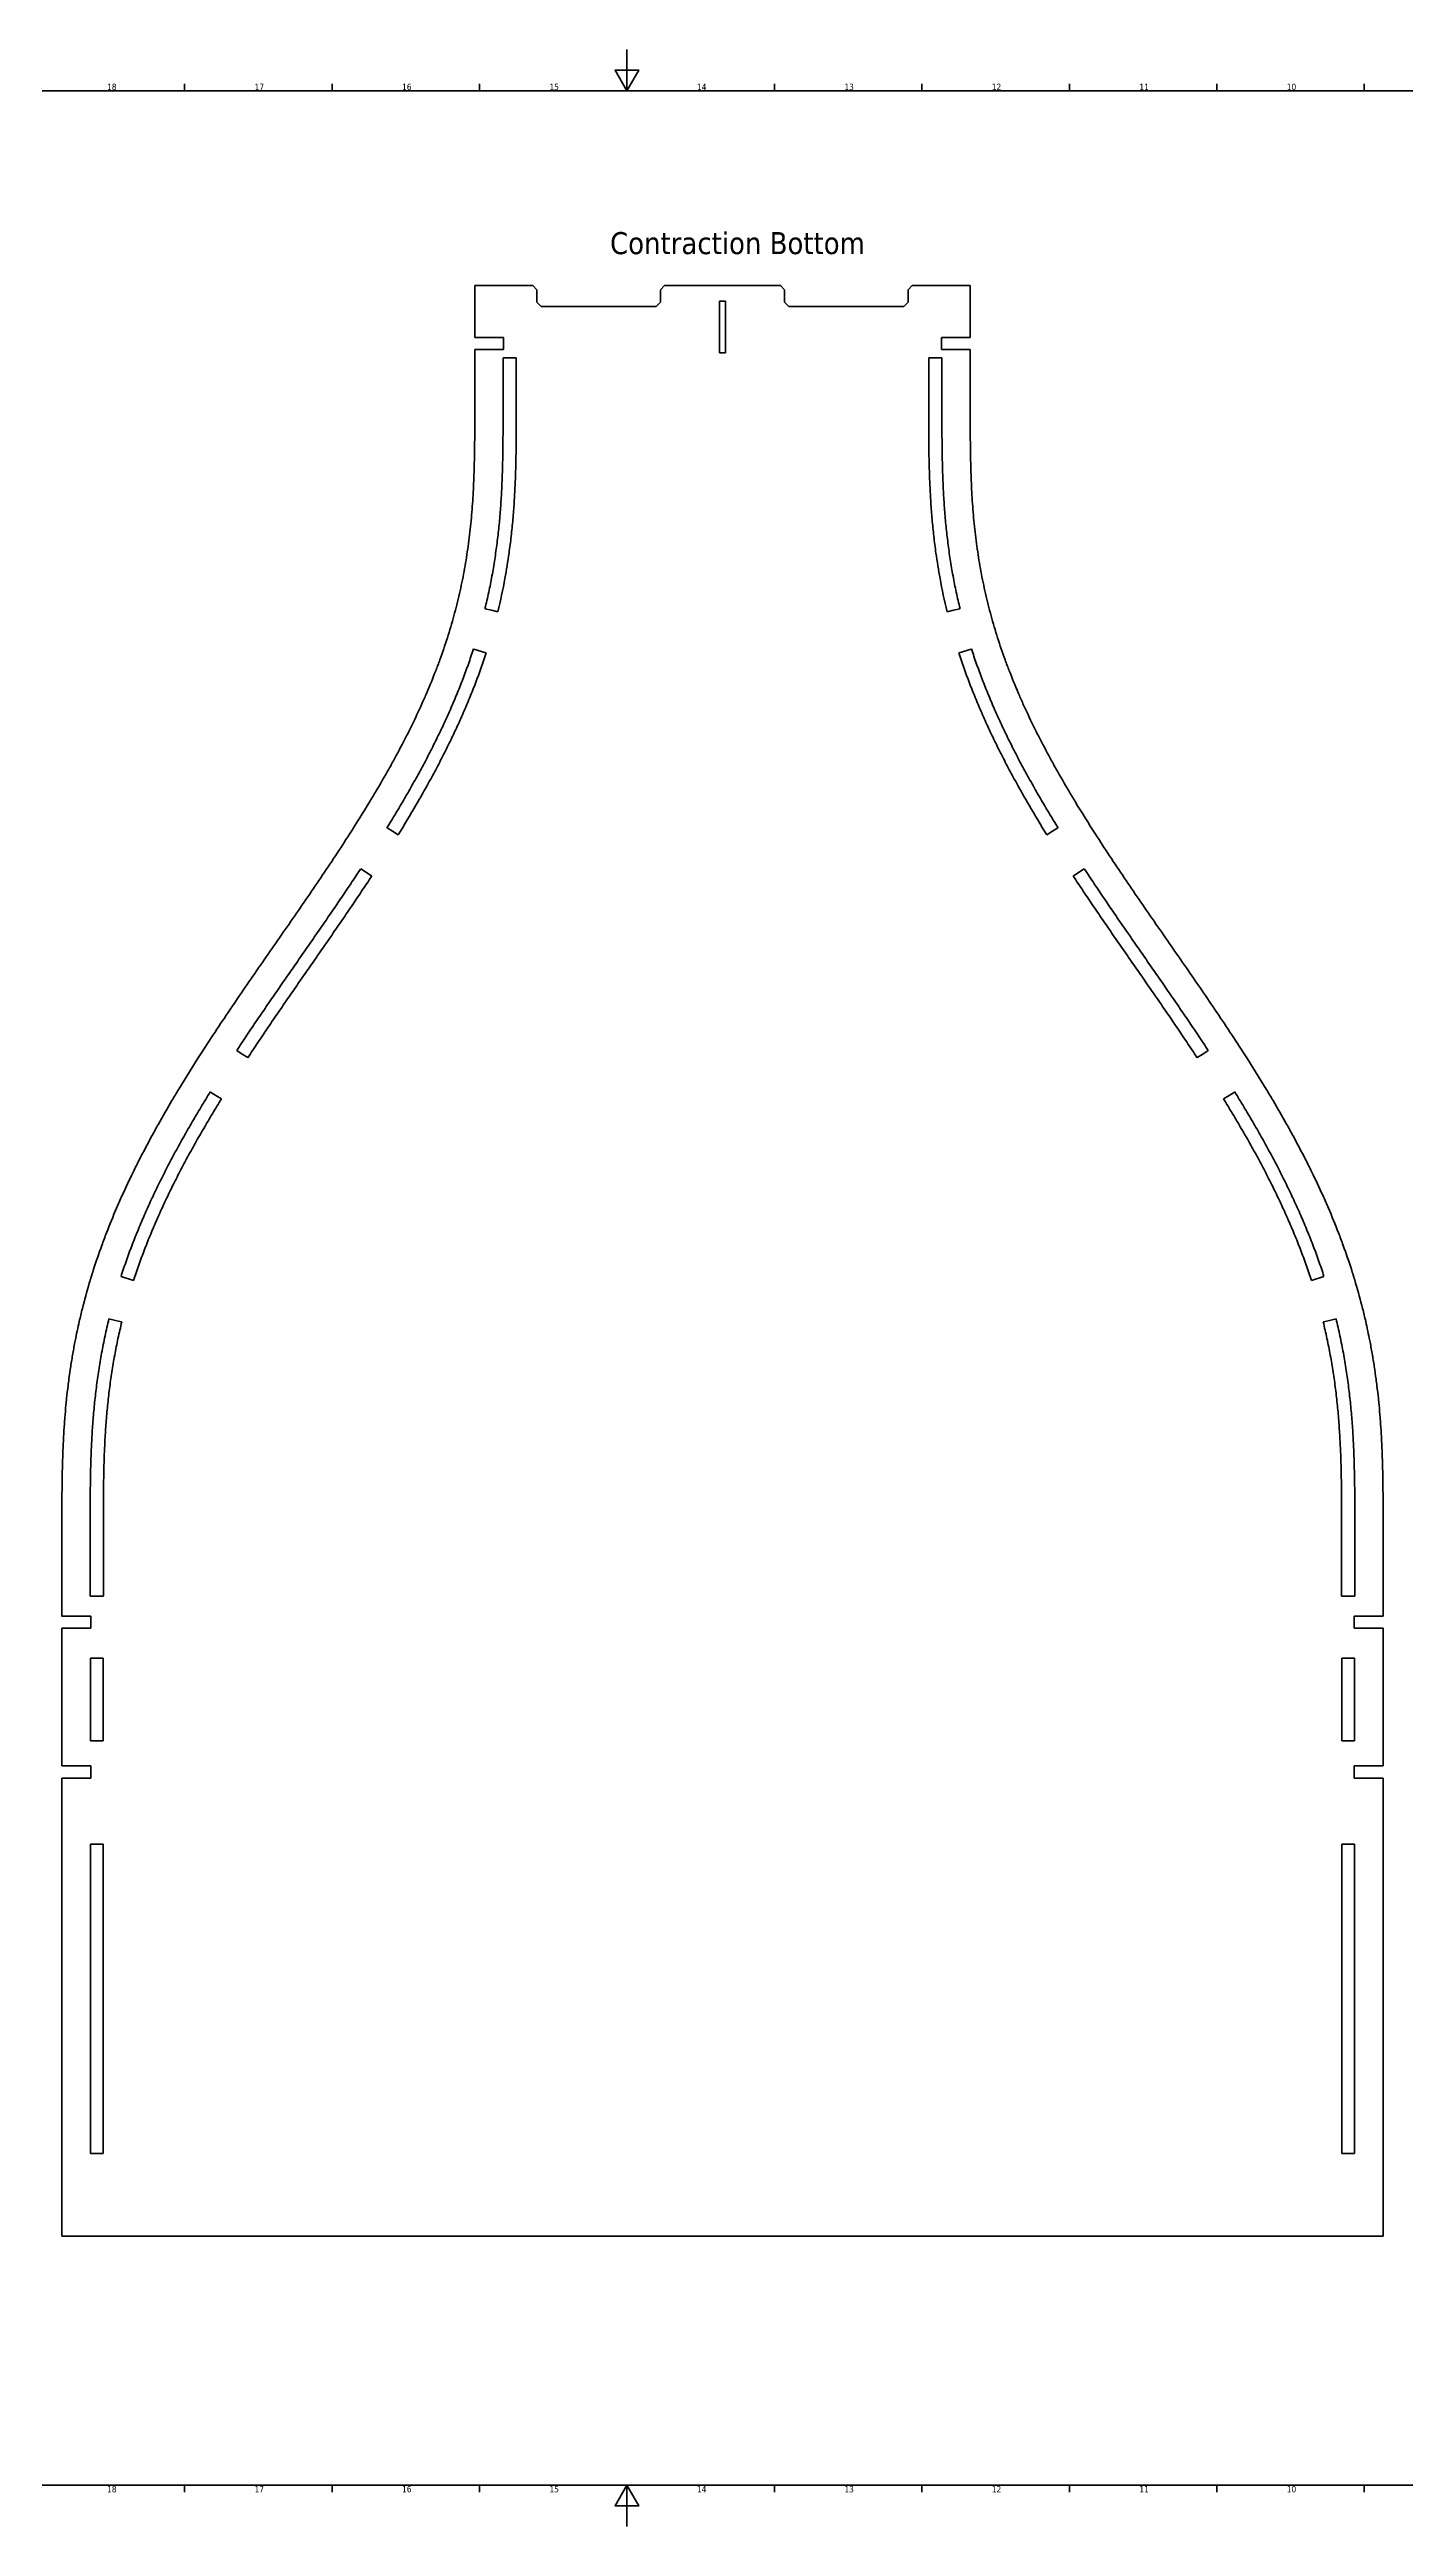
# Model space of a CAD drawing. Header units: inches. Extents: x 0 to 78.7, y 0 to 47.2.
# Drawn here: x 28.36 to 54.22, y 0 to 47.24 of the extents above; entities that cross this region are included whole.
import ezdxf

# ---------------------------------------------------------------- set-up
doc = ezdxf.new("R2010")
doc.units = ezdxf.units.IN
doc.header["$MEASUREMENT"] = 0
for name, color, linetype, lineweight in [('Border (ANSI)', 7, 'Continuous', 70), ('Symbol (ANSI)', 7, 'Continuous', 25), ('Visible (ANSI)', 7, 'Continuous', 50)]:
    doc.layers.add(name, color=color, linetype=linetype, lineweight=lineweight)
doc.styles.add('Note Text (ANSI)', font='tahoma.ttf')

# ---------------------------------------------------------------- blocks, each defined once
blk = doc.blocks.new('Borders Default Border')
at = {"layer": 'Border (ANSI)'}
for p, q in [((30.934, 46.457), (30.934, 46.592)), ((33.746, 46.457), (33.746, 46.592)), ((36.558, 46.457), (36.558, 46.592)), ((42.182, 46.457), (42.182, 46.592)), ((44.994, 46.457), (44.994, 46.592)), ((47.807, 46.457), (47.807, 46.592)), ((50.619, 46.457), (50.619, 46.592)), ((53.431, 46.457), (53.431, 46.592)), ((30.934, 0.787), (30.934, 0.652)), ((33.746, 0.787), (33.746, 0.652)), ((36.558, 0.787), (36.558, 0.652)), ((42.182, 0.787), (42.182, 0.652)), ((44.994, 0.787), (44.994, 0.652)), ((47.807, 0.787), (47.807, 0.652)), ((50.619, 0.787), (50.619, 0.652)), ((53.431, 0.787), (53.431, 0.652))]:
    blk.add_line(p, q, dxfattribs=at)
at = {"layer": 'Border (ANSI)', "flags": 128}
for points in [[(39.37, 47.244), (39.37, 46.457), (39.143, 46.85), (39.597, 46.85), (39.37, 46.457)], [(0.787, 0.787), (0.787, 46.457), (77.953, 46.457), (77.953, 0.787), (0.787, 0.787)], [(39.37, 0), (39.37, 0.787), (39.143, 0.394), (39.597, 0.394), (39.37, 0.787)]]:
    blk.add_lwpolyline(points, dxfattribs=at)
at = {"layer": 'Border (ANSI)', "char_height": 0.12, "attachment_point": 7, "style": 'Note Text (ANSI)'}
for s, insert in [('18', (29.455, 46.47)), ('17', (32.268, 46.472)), ('16', (35.08, 46.47)), ('15', (37.892, 46.47)), ('14', (40.704, 46.472)), ('13', (43.516, 46.47)), ('12', (46.328, 46.472)), ('11', (49.141, 46.472)), ('10', (51.953, 46.47)), ('18', (29.455, 0.649)), ('17', (32.268, 0.652)), ('16', (35.08, 0.649)), ('15', (37.892, 0.649)), ('14', (40.704, 0.652)), ('13', (43.516, 0.649)), ('12', (46.328, 0.652)), ('11', (49.141, 0.652)), ('10', (51.953, 0.649))]:
    blk.add_mtext(s, dxfattribs=dict(at, insert=insert))

msp = doc.modelspace()

# ---------------------------------------------------------------- linework, layer by layer
at = {"layer": 'Visible (ANSI)'}
for p, q in [((36.467, 42.742), (37.573, 42.742)), ((36.467, 42.742), (36.467, 41.754)), ((37.573, 42.742), (37.652, 42.663)), ((37.652, 42.423), (37.652, 42.663)), ((40.006, 42.663), (40.085, 42.742)), ((40.006, 42.663), (40.006, 42.423)), ((40.085, 42.742), (42.298, 42.742)), ((42.298, 42.742), (42.376, 42.663)), ((42.376, 42.423), (42.376, 42.663)), ((44.731, 42.663), (44.81, 42.742)), ((44.731, 42.663), (44.731, 42.423)), ((44.81, 42.742), (45.916, 42.742)), ((45.916, 42.742), (45.916, 41.754)), ((37.652, 42.423), (37.731, 42.344)), ((39.928, 42.344), (37.731, 42.344)), ((39.928, 42.344), (40.006, 42.423)), ((41.136, 42.447), (41.247, 42.447)), ((41.136, 41.462), (41.136, 42.447)), ((41.247, 42.447), (41.247, 41.462)), ((42.376, 42.423), (42.455, 42.344)), ((44.652, 42.344), (42.455, 42.344)), ((44.652, 42.344), (44.731, 42.423)), ((36.467, 41.754), (37.018, 41.754)), ((37.018, 41.754), (37.018, 41.521)), ((45.365, 41.521), (45.365, 41.754)), ((45.365, 41.754), (45.916, 41.754)), ((37.018, 41.521), (36.467, 41.521)), ((36.467, 41.521), (36.467, 40.376)), ((37.006, 40.376), (37.006, 41.364)), ((37.006, 41.364), (37.01, 41.364)), ((37.01, 41.364), (37.254, 41.364)), ((37.254, 41.364), (37.258, 41.364)), ((37.258, 41.364), (37.258, 40.376)), ((41.247, 41.462), (41.136, 41.462)), ((45.124, 40.376), (45.124, 41.364)), ((45.124, 41.364), (45.128, 41.364)), ((45.373, 41.364), (45.128, 41.364)), ((45.916, 41.521), (45.365, 41.521)), ((45.373, 41.364), (45.376, 41.364)), ((45.376, 41.364), (45.376, 40.376)), ((45.916, 41.521), (45.916, 40.376)), ((36.665, 36.579), (36.662, 36.58)), ((36.785, 36.55), (36.665, 36.579)), ((36.665, 36.579), (36.665, 36.579)), ((36.906, 36.52), (36.785, 36.55)), ((45.597, 36.55), (45.476, 36.52)), ((45.597, 36.55), (45.717, 36.579)), ((45.721, 36.58), (45.717, 36.579)), ((45.717, 36.579), (45.717, 36.579)), ((36.443, 35.811), (36.447, 35.81)), ((36.447, 35.81), (36.447, 35.81)), ((36.447, 35.81), (36.679, 35.734)), ((36.679, 35.734), (36.679, 35.734)), ((36.679, 35.734), (36.682, 35.733)), ((45.701, 35.733), (45.704, 35.734)), ((45.936, 35.81), (45.704, 35.734)), ((45.704, 35.734), (45.704, 35.734)), ((45.936, 35.81), (45.94, 35.811)), ((45.936, 35.81), (45.936, 35.81)), ((34.795, 32.398), (34.792, 32.4)), ((34.899, 32.333), (34.795, 32.398)), ((34.795, 32.398), (34.795, 32.398)), ((35.006, 32.267), (34.899, 32.333)), ((47.484, 32.333), (47.377, 32.267)), ((47.484, 32.333), (47.588, 32.398)), ((47.591, 32.4), (47.588, 32.398)), ((47.588, 32.398), (47.588, 32.398)), ((34.292, 31.619), (34.295, 31.616)), ((34.295, 31.616), (34.295, 31.616)), ((34.295, 31.616), (34.499, 31.482)), ((34.499, 31.482), (34.499, 31.482)), ((34.499, 31.482), (34.503, 31.48)), ((47.88, 31.48), (47.884, 31.482)), ((48.087, 31.616), (47.884, 31.482)), ((47.884, 31.482), (47.884, 31.482)), ((48.087, 31.616), (48.091, 31.619)), ((48.087, 31.616), (48.087, 31.616)), ((32.034, 28.085), (31.929, 28.155)), ((32.136, 28.017), (32.034, 28.085)), ((32.136, 28.017), (32.136, 28.017)), ((32.139, 28.015), (32.136, 28.017)), ((50.247, 28.017), (50.244, 28.015)), ((50.247, 28.017), (50.349, 28.085)), ((50.247, 28.017), (50.247, 28.017)), ((50.454, 28.155), (50.349, 28.085)), ((31.422, 27.362), (31.425, 27.36)), ((31.425, 27.36), (31.425, 27.36)), ((31.425, 27.36), (31.528, 27.295)), ((31.528, 27.295), (31.635, 27.228)), ((50.747, 27.228), (50.855, 27.295)), ((50.957, 27.36), (50.855, 27.295)), ((50.957, 27.36), (50.961, 27.362)), ((50.957, 27.36), (50.957, 27.36)), ((29.724, 23.841), (29.72, 23.843)), ((29.956, 23.765), (29.724, 23.841)), ((29.724, 23.841), (29.724, 23.841)), ((29.956, 23.765), (29.956, 23.765)), ((29.96, 23.764), (29.956, 23.765)), ((52.427, 23.765), (52.423, 23.764)), ((52.427, 23.765), (52.659, 23.841)), ((52.427, 23.765), (52.427, 23.765)), ((52.662, 23.843), (52.659, 23.841)), ((52.659, 23.841), (52.659, 23.841)), ((29.49, 23.032), (29.612, 23.005)), ((29.612, 23.005), (29.732, 22.978)), ((29.732, 22.978), (29.736, 22.977)), ((52.647, 22.977), (52.651, 22.978)), ((52.771, 23.005), (52.651, 22.978)), ((52.771, 23.005), (52.893, 23.032)), ((28.593, 19.123), (28.593, 17.364)), ((29.132, 17.742), (29.132, 19.123)), ((29.384, 19.12), (29.384, 17.742)), ((52.998, 17.742), (52.998, 19.12)), ((53.25, 19.123), (53.25, 17.742)), ((53.79, 19.123), (53.79, 17.364)), ((29.384, 17.742), (29.132, 17.742)), ((53.002, 17.742), (52.998, 17.742)), ((53.002, 17.742), (53.247, 17.742)), ((53.25, 17.742), (53.247, 17.742)), ((28.593, 17.364), (29.144, 17.364)), ((29.144, 17.132), (28.593, 17.132)), ((28.593, 17.132), (28.593, 16.758)), ((29.144, 17.364), (29.144, 17.132)), ((53.239, 17.132), (53.239, 17.364)), ((53.239, 17.364), (53.79, 17.364)), ((53.79, 17.132), (53.239, 17.132)), ((53.79, 17.132), (53.79, 16.758)), ((28.593, 16.758), (28.593, 14.506)), ((29.136, 14.986), (29.136, 16.561)), ((29.136, 16.561), (29.38, 16.561)), ((29.38, 16.561), (29.38, 14.986)), ((53.002, 16.561), (53.002, 14.986)), ((53.247, 16.561), (53.002, 16.561)), ((53.247, 14.986), (53.247, 16.561)), ((53.79, 16.758), (53.79, 14.506)), ((29.38, 14.986), (29.136, 14.986)), ((53.002, 14.986), (53.247, 14.986)), ((28.593, 14.506), (29.144, 14.506)), ((29.144, 14.273), (28.593, 14.273)), ((28.593, 14.273), (28.593, 5.537)), ((29.144, 14.506), (29.144, 14.273)), ((53.239, 14.273), (53.239, 14.506)), ((53.239, 14.506), (53.79, 14.506)), ((53.79, 14.273), (53.239, 14.273)), ((53.79, 5.537), (53.79, 14.273)), ((29.136, 13.017), (29.38, 13.017)), ((29.136, 7.112), (29.136, 13.017)), ((29.38, 13.017), (29.38, 7.112)), ((53.002, 13.017), (53.247, 13.017)), ((53.002, 7.112), (53.002, 13.017)), ((53.247, 13.017), (53.247, 7.112)), ((29.38, 7.112), (29.136, 7.112)), ((53.247, 7.112), (53.002, 7.112)), ((28.593, 5.537), (53.79, 5.537))]:
    msp.add_line(p, q, dxfattribs=at)
for points, knots in [([(36.467, 40.376), (36.467, 40.222), (36.467, 39.917), (36.463, 39.541), (36.454, 39.17), (36.442, 38.875), (36.42, 38.51), (36.395, 38.221), (36.354, 37.861), (36.313, 37.575), (36.251, 37.22), (36.193, 36.936), (36.108, 36.584), (36.031, 36.303), (35.923, 35.952), (35.828, 35.673), (35.697, 35.324), (35.583, 35.045), (35.43, 34.698), (35.3, 34.42), (35.127, 34.074), (34.981, 33.797), (34.79, 33.451), (34.63, 33.175), (34.382, 32.761), (34.124, 32.347), (33.719, 31.725), (33.344, 31.172), (32.865, 30.478), (32.476, 29.92), (31.991, 29.217), (31.606, 28.648), (31.184, 28.001), (30.911, 27.564), (30.646, 27.122), (30.475, 26.825), (30.268, 26.45), (30.108, 26.147), (29.917, 25.765), (29.772, 25.457), (29.601, 25.067), (29.472, 24.753), (29.324, 24.356), (29.214, 24.037), (29.09, 23.634), (29.002, 23.31), (28.914, 22.944), (28.862, 22.699), (28.815, 22.454), (28.787, 22.29), (28.755, 22.086), (28.731, 21.922), (28.705, 21.718), (28.687, 21.555), (28.666, 21.351), (28.652, 21.188), (28.637, 20.986), (28.627, 20.824), (28.615, 20.582), (28.606, 20.341), (28.597, 19.983), (28.593, 19.588), (28.593, 19.277), (28.593, 19.123)], [0.0001482, 0.0001482, 0.0001482, 0.0001482, 0.0209754, 0.0418025, 0.0522161, 0.0730433, 0.0834569, 0.104284, 0.1146976, 0.1355248, 0.1459383, 0.1667655, 0.1771791, 0.1980062, 0.2084198, 0.229247, 0.2396605, 0.2604877, 0.2709013, 0.2917284, 0.302142, 0.3229692, 0.3333827, 0.3542099, 0.3646235, 0.3958642, 0.4166914, 0.4583457, 0.4791728, 0.5208272, 0.5416543, 0.5833086, 0.6041358, 0.6353765, 0.6457901, 0.6666173, 0.6770308, 0.697858, 0.7082716, 0.7290987, 0.7395123, 0.7603395, 0.770753, 0.7915802, 0.8019938, 0.8228209, 0.8332345, 0.8488549, 0.8540617, 0.8644752, 0.869682, 0.8800956, 0.8853024, 0.895716, 0.9009228, 0.9113364, 0.9165431, 0.9269567, 0.9321635, 0.9477839, 0.9581975, 0.9790246, 0.9998518, 0.9998518, 0.9998518, 0.9998518]), ([(36.662, 36.58), (36.687, 36.683), (36.735, 36.891), (36.786, 37.151), (36.832, 37.412), (36.864, 37.621), (36.899, 37.883), (36.923, 38.093), (36.948, 38.356), (36.964, 38.567), (36.979, 38.831), (36.989, 39.043), (36.997, 39.308), (37.002, 39.521), (37.005, 39.787), (37.006, 40.054), (37.006, 40.269), (37.006, 40.376)], [-0.9998518, -0.9998518, -0.9998518, -0.9998518, -0.9853205, -0.9707892, -0.9635235, -0.9489922, -0.9417266, -0.9271953, -0.9199296, -0.9053983, -0.8981326, -0.8836013, -0.8763357, -0.8618044, -0.8545387, -0.8400074, -0.8254761, -0.8254761, -0.8254761, -0.8254761]), ([(37.258, 40.376), (37.258, 40.269), (37.258, 40.054), (37.257, 39.785), (37.254, 39.517), (37.249, 39.302), (37.241, 39.033), (37.231, 38.818), (37.215, 38.55), (37.199, 38.335), (37.174, 38.067), (37.149, 37.853), (37.107, 37.532), (37.038, 37.104), (36.958, 36.732), (36.906, 36.52)], [-0.1744913, -0.1744913, -0.1744913, -0.1744913, -0.1599627, -0.1454341, -0.1381698, -0.1236412, -0.1163769, -0.1018483, -0.094584, -0.0800555, -0.0727912, -0.0582626, -0.0509983, -0.0292054, -0.0001482, -0.0001482, -0.0001482, -0.0001482]), ([(45.476, 36.52), (45.424, 36.732), (45.345, 37.104), (45.276, 37.532), (45.233, 37.853), (45.209, 38.067), (45.184, 38.335), (45.168, 38.55), (45.152, 38.818), (45.142, 39.033), (45.133, 39.302), (45.129, 39.517), (45.126, 39.785), (45.124, 40.054), (45.124, 40.269), (45.124, 40.376)], [0.0001482, 0.0001482, 0.0001482, 0.0001482, 0.0292054, 0.0509983, 0.0582626, 0.0727912, 0.0800555, 0.094584, 0.1018483, 0.1163769, 0.1236412, 0.1381698, 0.1454341, 0.1599627, 0.1744913, 0.1744913, 0.1744913, 0.1744913]), ([(45.376, 40.376), (45.376, 40.269), (45.376, 40.054), (45.378, 39.787), (45.381, 39.521), (45.385, 39.308), (45.394, 39.043), (45.403, 38.831), (45.419, 38.567), (45.435, 38.356), (45.46, 38.093), (45.484, 37.883), (45.518, 37.621), (45.551, 37.412), (45.597, 37.151), (45.648, 36.891), (45.696, 36.683), (45.721, 36.58)], [0.8254761, 0.8254761, 0.8254761, 0.8254761, 0.8400074, 0.8545387, 0.8618044, 0.8763357, 0.8836013, 0.8981326, 0.9053983, 0.9199296, 0.9271953, 0.9417266, 0.9489922, 0.9635235, 0.9707892, 0.9853205, 0.9998518, 0.9998518, 0.9998518, 0.9998518]), ([(45.916, 40.376), (45.916, 40.222), (45.916, 39.917), (45.92, 39.541), (45.929, 39.17), (45.941, 38.875), (45.963, 38.51), (45.988, 38.221), (46.029, 37.861), (46.07, 37.575), (46.132, 37.22), (46.19, 36.936), (46.275, 36.584), (46.352, 36.303), (46.459, 35.952), (46.555, 35.673), (46.686, 35.324), (46.8, 35.045), (46.952, 34.698), (47.083, 34.42), (47.256, 34.074), (47.402, 33.797), (47.593, 33.451), (47.752, 33.175), (48, 32.761), (48.259, 32.347), (48.664, 31.725), (49.039, 31.172), (49.518, 30.478), (49.906, 29.92), (50.392, 29.217), (50.777, 28.648), (51.199, 28.001), (51.472, 27.564), (51.737, 27.122), (51.908, 26.825), (52.115, 26.45), (52.275, 26.147), (52.466, 25.765), (52.611, 25.457), (52.782, 25.067), (52.91, 24.753), (53.059, 24.356), (53.169, 24.037), (53.292, 23.634), (53.381, 23.31), (53.469, 22.944), (53.521, 22.699), (53.567, 22.454), (53.596, 22.29), (53.628, 22.086), (53.651, 21.922), (53.678, 21.718), (53.696, 21.555), (53.717, 21.351), (53.731, 21.188), (53.746, 20.986), (53.756, 20.824), (53.768, 20.582), (53.777, 20.341), (53.786, 19.983), (53.79, 19.588), (53.79, 19.277), (53.79, 19.123)], [0.0001482, 0.0001482, 0.0001482, 0.0001482, 0.0209754, 0.0418025, 0.0522161, 0.0730433, 0.0834569, 0.104284, 0.1146976, 0.1355248, 0.1459383, 0.1667655, 0.1771791, 0.1980062, 0.2084198, 0.229247, 0.2396605, 0.2604877, 0.2709013, 0.2917284, 0.302142, 0.3229692, 0.3333827, 0.3542099, 0.3646235, 0.3958642, 0.4166914, 0.4583457, 0.4791728, 0.5208272, 0.5416543, 0.5833086, 0.6041358, 0.6353765, 0.6457901, 0.6666173, 0.6770308, 0.697858, 0.7082716, 0.7290987, 0.7395123, 0.7603395, 0.770753, 0.7915802, 0.8019938, 0.8228209, 0.8332345, 0.8488549, 0.8540617, 0.8644752, 0.869682, 0.8800956, 0.8853024, 0.895716, 0.9009228, 0.9113364, 0.9165431, 0.9269567, 0.9321635, 0.9477839, 0.9581975, 0.9790246, 0.9998518, 0.9998518, 0.9998518, 0.9998518]), ([(34.792, 32.4), (34.849, 32.492), (34.963, 32.678), (35.101, 32.911), (35.235, 33.145), (35.341, 33.332), (35.469, 33.567), (35.569, 33.755), (35.689, 33.992), (35.782, 34.181), (35.895, 34.418), (35.981, 34.609), (36.084, 34.848), (36.163, 35.039), (36.257, 35.28), (36.346, 35.521), (36.411, 35.714), (36.443, 35.811)], [-0.7893511, -0.7893511, -0.7893511, -0.7893511, -0.7756179, -0.7618847, -0.7550181, -0.7412849, -0.7344183, -0.7206851, -0.7138184, -0.7000852, -0.6932186, -0.6794854, -0.6726188, -0.6588856, -0.652019, -0.6382858, -0.6245526, -0.6245526, -0.6245526, -0.6245526]), ([(36.682, 35.733), (36.65, 35.634), (36.583, 35.436), (36.493, 35.19), (36.397, 34.945), (36.316, 34.75), (36.211, 34.506), (36.123, 34.312), (36.009, 34.071), (35.914, 33.879), (35.792, 33.639), (35.691, 33.448), (35.535, 33.163), (35.32, 32.784), (35.122, 32.455), (35.006, 32.267)], [-0.3754337, -0.3754337, -0.3754337, -0.3754337, -0.3617043, -0.3479749, -0.3411102, -0.3273809, -0.3205162, -0.3067868, -0.2999222, -0.2861928, -0.2793281, -0.2655987, -0.2587341, -0.23814, -0.2106813, -0.2106813, -0.2106813, -0.2106813]), ([(47.377, 32.267), (47.261, 32.455), (47.063, 32.784), (46.848, 33.163), (46.692, 33.448), (46.591, 33.639), (46.468, 33.879), (46.374, 34.071), (46.259, 34.312), (46.172, 34.506), (46.066, 34.75), (45.986, 34.945), (45.89, 35.19), (45.8, 35.436), (45.733, 35.634), (45.701, 35.733)], [0.2106813, 0.2106813, 0.2106813, 0.2106813, 0.23814, 0.2587341, 0.2655987, 0.2793281, 0.2861928, 0.2999222, 0.3067868, 0.3205162, 0.3273809, 0.3411102, 0.3479749, 0.3617043, 0.3754337, 0.3754337, 0.3754337, 0.3754337]), ([(45.94, 35.811), (45.971, 35.714), (46.037, 35.521), (46.126, 35.28), (46.22, 35.039), (46.298, 34.848), (46.402, 34.609), (46.488, 34.418), (46.6, 34.181), (46.694, 33.992), (46.814, 33.755), (46.914, 33.567), (47.042, 33.332), (47.147, 33.145), (47.282, 32.911), (47.42, 32.678), (47.534, 32.492), (47.591, 32.4)], [0.6245526, 0.6245526, 0.6245526, 0.6245526, 0.6382858, 0.652019, 0.6588856, 0.6726188, 0.6794854, 0.6932186, 0.7000852, 0.7138184, 0.7206851, 0.7344183, 0.7412849, 0.7550181, 0.7618847, 0.7756179, 0.7893511, 0.7893511, 0.7893511, 0.7893511]), ([(31.929, 28.155), (31.993, 28.252), (32.122, 28.447), (32.285, 28.689), (32.45, 28.93), (32.582, 29.123), (32.748, 29.364), (32.881, 29.556), (33.048, 29.796), (33.181, 29.988), (33.347, 30.228), (33.48, 30.419), (33.645, 30.659), (33.776, 30.851), (33.94, 31.09), (34.101, 31.33), (34.229, 31.522), (34.292, 31.619)], [-0.5859114, -0.5859114, -0.5859114, -0.5859114, -0.5715991, -0.5572867, -0.5501306, -0.5358182, -0.528662, -0.5143497, -0.5071935, -0.4928812, -0.485725, -0.4714127, -0.4642565, -0.4499441, -0.442788, -0.4284756, -0.4141633, -0.4141633, -0.4141633, -0.4141633]), ([(34.503, 31.48), (34.439, 31.383), (34.31, 31.19), (34.148, 30.949), (33.984, 30.708), (33.852, 30.516), (33.687, 30.275), (33.554, 30.083), (33.387, 29.843), (33.254, 29.652), (33.087, 29.412), (32.955, 29.22), (32.789, 28.979), (32.657, 28.787), (32.493, 28.546), (32.331, 28.305), (32.203, 28.112), (32.139, 28.015)], [-0.5859022, -0.5859022, -0.5859022, -0.5859022, -0.5715852, -0.5572682, -0.5501097, -0.5357927, -0.5286342, -0.5143172, -0.5071587, -0.4928416, -0.4856831, -0.4713661, -0.4642076, -0.4498906, -0.4427321, -0.4284151, -0.414098, -0.414098, -0.414098, -0.414098]), ([(50.244, 28.015), (50.18, 28.112), (50.052, 28.305), (49.889, 28.546), (49.726, 28.787), (49.594, 28.979), (49.428, 29.22), (49.295, 29.412), (49.129, 29.652), (48.996, 29.843), (48.829, 30.083), (48.696, 30.275), (48.53, 30.516), (48.399, 30.708), (48.235, 30.949), (48.072, 31.19), (47.944, 31.383), (47.88, 31.48)], [0.414098, 0.414098, 0.414098, 0.414098, 0.4284151, 0.4427321, 0.4498906, 0.4642076, 0.4713661, 0.4856831, 0.4928416, 0.5071587, 0.5143172, 0.5286342, 0.5357927, 0.5501097, 0.5572682, 0.5715852, 0.5859022, 0.5859022, 0.5859022, 0.5859022]), ([(48.091, 31.619), (48.154, 31.522), (48.282, 31.33), (48.443, 31.09), (48.606, 30.851), (48.738, 30.659), (48.903, 30.419), (49.036, 30.228), (49.202, 29.988), (49.335, 29.796), (49.502, 29.556), (49.635, 29.364), (49.801, 29.123), (49.933, 28.93), (50.097, 28.689), (50.261, 28.447), (50.39, 28.252), (50.454, 28.155)], [0.4141633, 0.4141633, 0.4141633, 0.4141633, 0.4284756, 0.442788, 0.4499441, 0.4642565, 0.4714127, 0.485725, 0.4928812, 0.5071935, 0.5143497, 0.528662, 0.5358182, 0.5501306, 0.5572867, 0.5715991, 0.5859114, 0.5859114, 0.5859114, 0.5859114]), ([(29.72, 23.843), (29.753, 23.944), (29.822, 24.146), (29.914, 24.397), (30.012, 24.647), (30.094, 24.846), (30.201, 25.093), (30.29, 25.291), (30.406, 25.536), (30.503, 25.731), (30.627, 25.975), (30.729, 26.168), (30.861, 26.409), (30.969, 26.601), (31.107, 26.84), (31.248, 27.078), (31.364, 27.268), (31.422, 27.362)], [-0.3755079, -0.3755079, -0.3755079, -0.3755079, -0.3617748, -0.3480418, -0.3411752, -0.3274422, -0.3205757, -0.3068426, -0.2999761, -0.2862431, -0.2793765, -0.2656435, -0.258777, -0.2450439, -0.2381774, -0.2244443, -0.2107113, -0.2107113, -0.2107113, -0.2107113]), ([(31.635, 27.228), (31.577, 27.134), (31.463, 26.947), (31.324, 26.711), (31.187, 26.475), (31.081, 26.286), (30.951, 26.048), (30.85, 25.857), (30.727, 25.617), (30.633, 25.425), (30.519, 25.184), (30.431, 24.99), (30.326, 24.747), (30.245, 24.552), (30.15, 24.307), (30.059, 24.061), (29.992, 23.863), (29.96, 23.764)], [-0.7893197, -0.7893197, -0.7893197, -0.7893197, -0.7755903, -0.7618608, -0.7549961, -0.7412667, -0.7344019, -0.7206725, -0.7138078, -0.7000783, -0.6932136, -0.6794841, -0.6726194, -0.65889, -0.6520252, -0.6382958, -0.6245663, -0.6245663, -0.6245663, -0.6245663]), ([(52.423, 23.764), (52.391, 23.863), (52.324, 24.061), (52.233, 24.307), (52.138, 24.552), (52.057, 24.747), (51.952, 24.99), (51.864, 25.184), (51.75, 25.425), (51.655, 25.617), (51.533, 25.857), (51.432, 26.048), (51.302, 26.286), (51.196, 26.475), (51.059, 26.711), (50.92, 26.947), (50.805, 27.134), (50.747, 27.228)], [0.6245663, 0.6245663, 0.6245663, 0.6245663, 0.6382958, 0.6520252, 0.65889, 0.6726194, 0.6794841, 0.6932136, 0.7000783, 0.7138078, 0.7206725, 0.7344019, 0.7412667, 0.7549961, 0.7618608, 0.7755903, 0.7893197, 0.7893197, 0.7893197, 0.7893197]), ([(50.961, 27.362), (51.019, 27.268), (51.135, 27.078), (51.276, 26.84), (51.414, 26.601), (51.522, 26.409), (51.653, 26.168), (51.756, 25.975), (51.88, 25.731), (51.976, 25.536), (52.092, 25.291), (52.182, 25.093), (52.289, 24.846), (52.371, 24.647), (52.469, 24.397), (52.561, 24.146), (52.63, 23.944), (52.662, 23.843)], [0.2107113, 0.2107113, 0.2107113, 0.2107113, 0.2244443, 0.2381774, 0.2450439, 0.258777, 0.2656435, 0.2793765, 0.2862431, 0.2999761, 0.3068426, 0.3205757, 0.3274422, 0.3411752, 0.3480418, 0.3617748, 0.3755079, 0.3755079, 0.3755079, 0.3755079]), ([(29.132, 19.123), (29.132, 19.23), (29.132, 19.445), (29.134, 19.715), (29.137, 19.986), (29.141, 20.202), (29.15, 20.474), (29.16, 20.691), (29.176, 20.964), (29.192, 21.182), (29.218, 21.454), (29.243, 21.673), (29.279, 21.945), (29.312, 22.163), (29.36, 22.435), (29.414, 22.707), (29.464, 22.924), (29.49, 23.032)], [-0.1742502, -0.1742502, -0.1742502, -0.1742502, -0.1597417, -0.1452332, -0.1379789, -0.1234705, -0.1162162, -0.1017077, -0.0944535, -0.079945, -0.0726908, -0.0581823, -0.050928, -0.0364195, -0.0291653, -0.0146568, -0.0001483, -0.0001483, -0.0001483, -0.0001483]), ([(29.736, 22.977), (29.71, 22.871), (29.661, 22.659), (29.608, 22.393), (29.562, 22.126), (29.529, 21.912), (29.493, 21.645), (29.469, 21.43), (29.444, 21.162), (29.427, 20.947), (29.411, 20.679), (29.402, 20.464), (29.392, 20.141), (29.384, 19.711), (29.384, 19.335), (29.384, 19.12)], [-1, -1, -1, -1, -0.9854591, -0.9709181, -0.9636477, -0.9491067, -0.9418362, -0.9272953, -0.9200248, -0.9054839, -0.8982134, -0.8836725, -0.876402, -0.8545906, -0.8255087, -0.8255087, -0.8255087, -0.8255087]), ([(52.998, 19.12), (52.998, 19.335), (52.998, 19.711), (52.991, 20.141), (52.981, 20.464), (52.971, 20.679), (52.955, 20.947), (52.939, 21.162), (52.914, 21.43), (52.89, 21.645), (52.854, 21.912), (52.821, 22.126), (52.774, 22.393), (52.721, 22.659), (52.673, 22.871), (52.647, 22.977)], [0.8255087, 0.8255087, 0.8255087, 0.8255087, 0.8545906, 0.876402, 0.8836725, 0.8982134, 0.9054839, 0.9200248, 0.9272953, 0.9418362, 0.9491067, 0.9636477, 0.9709181, 0.9854591, 1, 1, 1, 1]), ([(52.893, 23.032), (52.919, 22.924), (52.969, 22.707), (53.023, 22.435), (53.071, 22.163), (53.104, 21.945), (53.14, 21.673), (53.165, 21.454), (53.19, 21.182), (53.207, 20.964), (53.223, 20.691), (53.233, 20.474), (53.241, 20.202), (53.246, 19.986), (53.249, 19.715), (53.25, 19.445), (53.25, 19.23), (53.25, 19.123)], [0.0001483, 0.0001483, 0.0001483, 0.0001483, 0.0146568, 0.0291653, 0.0364195, 0.050928, 0.0581823, 0.0726908, 0.079945, 0.0944535, 0.1017077, 0.1162162, 0.1234705, 0.1379789, 0.1452332, 0.1597417, 0.1742502, 0.1742502, 0.1742502, 0.1742502])]:
    msp.add_open_spline(points, degree=3, knots=knots, dxfattribs=at)
for points in [[(29.732, 22.978), (29.732, 22.978), (29.732, 22.978), (29.732, 22.978), (29.732, 22.978)], [(52.651, 22.978), (52.651, 22.978), (52.651, 22.978), (52.651, 22.978), (52.651, 22.978)]]:
    msp.add_open_spline(points, degree=4, dxfattribs=at)

# ---------------------------------------------------------------- block references
msp.add_blockref('Borders Default Border', (0, 0))

# ---------------------------------------------------------------- texts
at = {"layer": 'Symbol (ANSI)', "insert": (39.047, 43.762), "char_height": 0.42, "width": 4.93381, "attachment_point": 1, "style": 'Note Text (ANSI)'}
msp.add_mtext('\\fTahoma|b0|i0;\\H0.4200;Contraction Bottom', dxfattribs=at)

doc.saveas('drawing.dxf')
